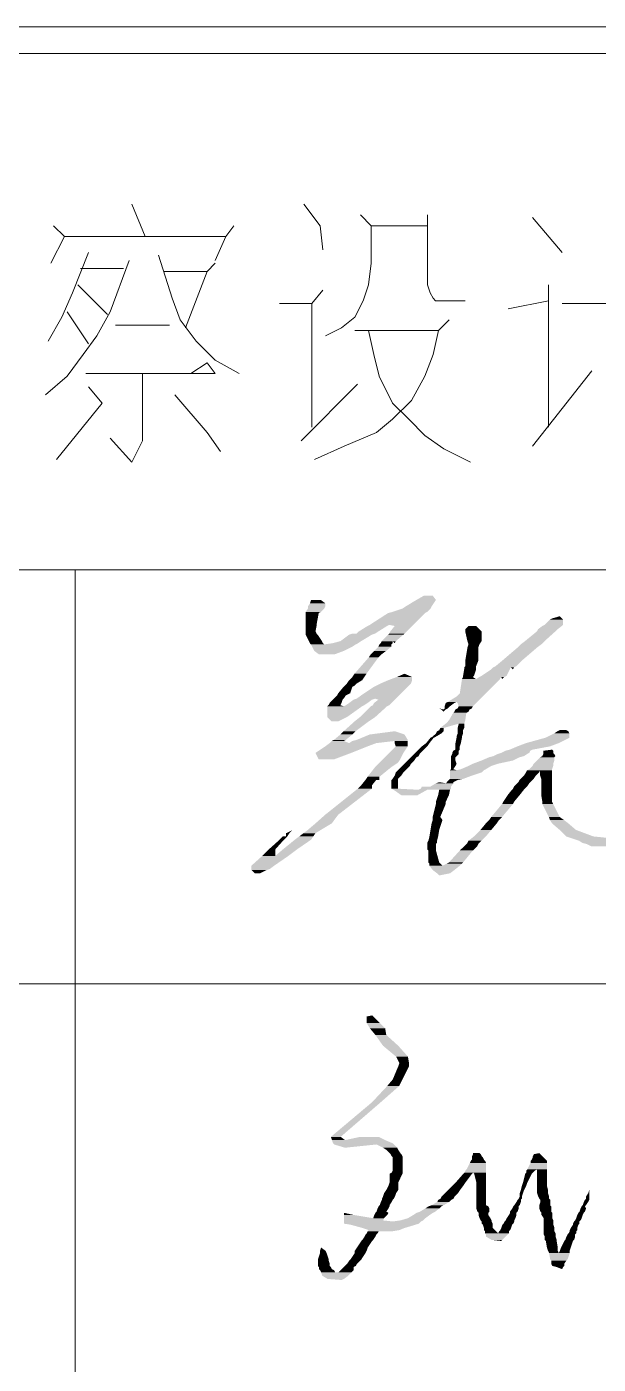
# Model space of a CAD drawing. Header units: millimetres. Extents: x 18 to 1853, y 466 to 763.
# Drawn here: x 1691.17 to 1702.21, y 487.83 to 513.69 of the extents above; entities that cross this region are included whole.
import ezdxf

# ---------------------------------------------------------------- set-up
doc = ezdxf.new("R2010")
doc.units = ezdxf.units.MM
doc.header["$MEASUREMENT"] = 0
doc.layers.add('1', color=7, linetype='Continuous')

msp = doc.modelspace()

# ---------------------------------------------------------------- hatches: boundary and pattern name
at = {"linetype": 'Continuous', "lineweight": 13}
for points in [[(1696.602, 502.483), (1696.644, 502.546), (1696.938, 502.546), (1696.938, 502.483)], [(1696.602, 502.441), (1696.602, 502.483), (1696.938, 502.483), (1696.917, 502.441)], [(1696.644, 502.546), (1696.665, 502.609), (1696.854, 502.609), (1696.938, 502.546)], [(1698.427, 502.441), (1698.49, 502.483), (1698.993, 502.483), (1698.972, 502.441)], [(1698.49, 502.483), (1698.594, 502.546), (1699.035, 502.546), (1698.993, 502.483)], [(1698.594, 502.546), (1698.699, 502.609), (1699.077, 502.609), (1699.035, 502.546)], [(1698.699, 502.609), (1698.846, 502.693), (1699.014, 502.693), (1699.077, 502.609)], [(1696.56, 502.378), (1696.602, 502.441), (1696.917, 502.441), (1696.854, 502.378)], [(1696.56, 502.357), (1696.56, 502.378), (1696.854, 502.378), (1696.812, 502.357)], [(1696.56, 502.127), (1696.56, 502.357), (1696.812, 502.357), (1696.77, 502.127)], [(1697.798, 502.127), (1698.154, 502.357), (1698.867, 502.357), (1698.636, 502.127)], [(1698.154, 502.357), (1698.238, 502.378), (1698.909, 502.378), (1698.867, 502.357)], [(1698.238, 502.378), (1698.427, 502.441), (1698.972, 502.441), (1698.909, 502.378)], [(1701.174, 502.127), (1701.279, 502.231), (1701.53, 502.231), (1701.53, 502.127)], [(1701.279, 502.231), (1701.321, 502.252), (1701.509, 502.252), (1701.53, 502.231)], [(1701.467, 502.294), (1701.509, 502.252), (1701.321, 502.252)], [(1696.56, 502.106), (1696.56, 502.127), (1696.77, 502.127), (1696.77, 502.106)], [(1696.56, 502.001), (1696.56, 502.106), (1696.77, 502.106), (1696.749, 502.001)], [(1696.56, 501.959), (1696.56, 502.001), (1696.749, 502.001), (1696.77, 501.959)], [(1696.56, 501.938), (1696.56, 501.959), (1696.77, 501.959), (1696.791, 501.938)], [(1697.399, 501.938), (1697.462, 501.959), (1697.902, 501.959), (1697.839, 501.938)], [(1697.546, 501.959), (1697.588, 502.001), (1697.965, 502.001), (1697.902, 501.959)], [(1697.588, 502.001), (1697.756, 502.106), (1698.133, 502.106), (1697.965, 502.001)], [(1697.756, 502.106), (1697.798, 502.127), (1698.175, 502.127), (1698.133, 502.106)], [(1698.154, 501.938), (1698.175, 501.959), (1698.469, 501.959), (1698.448, 501.938)], [(1698.28, 502.106), (1698.175, 502.127), (1698.636, 502.127), (1698.615, 502.106)], [(1698.175, 501.959), (1698.196, 502.001), (1698.511, 502.001), (1698.469, 501.959)], [(1698.196, 502.001), (1698.28, 502.106), (1698.615, 502.106), (1698.511, 502.001)], [(1699.643, 502.043), (1699.706, 502.106), (1699.853, 502.106), (1699.916, 502.043)], [(1699.643, 502.001), (1699.643, 502.043), (1699.916, 502.043), (1699.958, 502.001)], [(1699.685, 501.812), (1699.643, 502.001), (1699.958, 502.001), (1699.958, 501.812)], [(1700.796, 501.812), (1701.027, 502.001), (1701.384, 502.001), (1701.174, 501.812)], [(1701.027, 502.001), (1701.048, 502.043), (1701.426, 502.043), (1701.384, 502.001)], [(1701.048, 502.043), (1701.132, 502.106), (1701.509, 502.106), (1701.426, 502.043)], [(1701.132, 502.106), (1701.174, 502.127), (1701.53, 502.127), (1701.509, 502.106)], [(1696.623, 501.812), (1696.56, 501.938), (1696.791, 501.938), (1696.875, 501.812)], [(1696.644, 501.77), (1696.623, 501.812), (1696.875, 501.812), (1696.896, 501.77)], [(1696.665, 501.749), (1696.644, 501.77), (1696.896, 501.77), (1696.917, 501.749)], [(1696.686, 501.707), (1696.665, 501.749), (1697.525, 501.749), (1697.462, 501.707)], [(1696.728, 501.623), (1696.686, 501.707), (1697.462, 501.707), (1697.294, 501.623)], [(1696.917, 501.749), (1697.064, 501.77), (1697.567, 501.77), (1697.525, 501.749)], [(1697.064, 501.77), (1697.231, 501.812), (1697.63, 501.812), (1697.567, 501.77)], [(1697.231, 501.812), (1697.399, 501.938), (1697.839, 501.938), (1697.63, 501.812)], [(1697.881, 501.623), (1697.965, 501.707), (1698.217, 501.707), (1698.112, 501.623)], [(1697.965, 501.707), (1697.986, 501.749), (1698.217, 501.749), (1698.217, 501.707)], [(1697.986, 501.749), (1698.007, 501.77), (1698.238, 501.77), (1698.217, 501.749)], [(1698.007, 501.77), (1698.028, 501.812), (1698.238, 501.812), (1698.238, 501.77)], [(1698.028, 501.812), (1698.154, 501.938), (1698.448, 501.938), (1698.301, 501.812)], [(1698.238, 501.812), (1698.28, 501.77), (1698.301, 501.812)], [(1699.706, 501.749), (1699.685, 501.812), (1699.958, 501.812), (1699.916, 501.749)], [(1699.685, 501.686), (1699.706, 501.749), (1699.916, 501.749), (1699.895, 501.686)], [(1700.65, 501.686), (1700.713, 501.749), (1701.111, 501.749), (1701.027, 501.686)], [(1700.713, 501.749), (1700.796, 501.812), (1701.174, 501.812), (1701.111, 501.749)], [(1696.812, 501.56), (1696.728, 501.623), (1697.294, 501.623), (1697.126, 501.56)], [(1697.504, 501.183), (1697.777, 501.497), (1697.965, 501.497), (1697.735, 501.183)], [(1697.777, 501.497), (1697.819, 501.56), (1698.028, 501.56), (1697.965, 501.497)], [(1697.819, 501.56), (1697.881, 501.623), (1698.112, 501.623), (1698.028, 501.56)], [(1699.643, 501.434), (1699.685, 501.686), (1699.895, 501.686), (1699.895, 501.434)], [(1700.356, 501.434), (1700.65, 501.686), (1701.027, 501.686), (1700.734, 501.434)], [(1697.462, 501.12), (1697.504, 501.183), (1697.735, 501.183), (1697.693, 501.12)], [(1698.469, 501.183), (1698.615, 501.12), (1698.322, 501.12)], [(1699.601, 501.141), (1699.622, 501.267), (1699.853, 501.267), (1699.811, 501.141)], [(1699.622, 501.309), (1699.643, 501.33), (1699.853, 501.33), (1699.853, 501.309)], [(1699.622, 501.267), (1699.622, 501.309), (1699.853, 501.309), (1699.853, 501.267)], [(1699.643, 501.33), (1699.643, 501.434), (1699.895, 501.434), (1699.853, 501.33)], [(1699.958, 501.141), (1700.146, 501.267), (1700.503, 501.267), (1700.44, 501.141)], [(1700.146, 501.267), (1700.188, 501.309), (1700.524, 501.309), (1700.503, 501.267)], [(1700.188, 501.309), (1700.23, 501.33), (1700.629, 501.33), (1700.587, 501.309)], [(1700.23, 501.33), (1700.356, 501.434), (1700.734, 501.434), (1700.629, 501.33)], [(1700.524, 501.309), (1700.566, 501.267), (1700.587, 501.309)], [(1697.189, 500.805), (1697.294, 500.931), (1697.462, 500.931), (1697.42, 500.805)], [(1697.294, 500.931), (1697.315, 500.952), (1697.504, 500.952), (1697.462, 500.931)], [(1697.315, 500.952), (1697.357, 500.994), (1697.546, 500.994), (1697.504, 500.952)], [(1697.357, 500.994), (1697.399, 501.057), (1697.651, 501.057), (1697.546, 500.994)], [(1697.399, 501.057), (1697.462, 501.12), (1697.693, 501.12), (1697.651, 501.057)], [(1697.693, 500.805), (1697.881, 500.931), (1698.532, 500.931), (1698.406, 500.805)], [(1697.881, 500.931), (1697.923, 500.952), (1698.553, 500.952), (1698.532, 500.931)], [(1697.923, 500.952), (1698.007, 500.994), (1698.594, 500.994), (1698.553, 500.952)], [(1698.007, 500.994), (1698.154, 501.057), (1698.615, 501.057), (1698.594, 500.994)], [(1698.154, 501.057), (1698.322, 501.12), (1698.615, 501.12), (1698.615, 501.057)], [(1699.538, 500.805), (1699.58, 501.078), (1700.314, 501.078), (1700.041, 500.805)], [(1699.58, 501.078), (1699.601, 501.12), (1699.79, 501.12), (1699.853, 501.078)], [(1699.601, 501.12), (1699.601, 501.141), (1699.811, 501.141), (1699.79, 501.12)], [(1699.853, 501.078), (1699.916, 501.12), (1700.335, 501.12), (1700.314, 501.078)], [(1699.916, 501.12), (1699.958, 501.141), (1700.44, 501.141), (1700.398, 501.12)], [(1700.335, 501.12), (1700.356, 501.078), (1700.398, 501.12)], [(1697.022, 500.617), (1697.085, 500.68), (1697.273, 500.68), (1697.252, 500.617)], [(1697.085, 500.68), (1697.106, 500.701), (1697.294, 500.701), (1697.273, 500.68)], [(1697.106, 500.701), (1697.168, 500.763), (1697.336, 500.763), (1697.294, 500.701)], [(1697.168, 500.763), (1697.189, 500.805), (1697.42, 500.805), (1697.336, 500.763)], [(1697.399, 500.617), (1697.483, 500.68), (1697.839, 500.68), (1697.756, 500.617)], [(1697.483, 500.68), (1697.546, 500.701), (1697.902, 500.701), (1697.839, 500.68)], [(1697.546, 500.701), (1697.63, 500.763), (1698.364, 500.763), (1698.301, 500.701)], [(1697.63, 500.763), (1697.693, 500.805), (1698.406, 500.805), (1698.364, 500.763)], [(1697.881, 500.617), (1697.965, 500.68), (1698.28, 500.68), (1698.217, 500.617)], [(1697.965, 500.68), (1697.902, 500.701), (1698.301, 500.701), (1698.28, 500.68)], [(1699.307, 500.638), (1699.475, 500.742), (1699.979, 500.742), (1699.874, 500.638)], [(1699.475, 500.742), (1699.538, 500.805), (1700.041, 500.805), (1699.979, 500.742)], [(1696.98, 500.554), (1697.001, 500.575), (1697.231, 500.575), (1697.294, 500.554)], [(1696.98, 500.344), (1696.98, 500.554), (1697.651, 500.554), (1697.357, 500.344)], [(1697.001, 500.575), (1697.022, 500.617), (1697.252, 500.617), (1697.231, 500.575)], [(1697.294, 500.554), (1697.336, 500.575), (1697.693, 500.575), (1697.651, 500.554)], [(1697.336, 500.575), (1697.399, 500.617), (1697.756, 500.617), (1697.693, 500.575)], [(1697.609, 500.344), (1697.819, 500.554), (1698.133, 500.554), (1697.902, 500.344)], [(1697.819, 500.554), (1697.86, 500.575), (1698.175, 500.575), (1698.133, 500.554)], [(1697.86, 500.575), (1697.881, 500.617), (1698.217, 500.617), (1698.175, 500.575)], [(1699.14, 500.512), (1699.224, 500.491), (1699.182, 500.491)], [(1699.182, 500.491), (1699.224, 500.449), (1699.266, 500.491)], [(1699.224, 500.491), (1699.245, 500.512), (1699.307, 500.512), (1699.266, 500.491)], [(1699.245, 500.554), (1699.266, 500.617), (1699.433, 500.617), (1699.349, 500.554)], [(1699.245, 500.512), (1699.245, 500.554), (1699.349, 500.554), (1699.307, 500.512)], [(1699.266, 500.617), (1699.307, 500.638), (1699.475, 500.638), (1699.433, 500.617)], [(1699.328, 500.281), (1699.412, 500.428), (1699.664, 500.428), (1699.643, 500.281)], [(1699.412, 500.428), (1699.433, 500.449), (1699.706, 500.449), (1699.664, 500.428)], [(1699.433, 500.449), (1699.454, 500.491), (1699.727, 500.491), (1699.706, 500.449)], [(1699.454, 500.491), (1699.496, 500.512), (1699.769, 500.512), (1699.727, 500.491)], [(1699.496, 500.617), (1699.475, 500.638), (1699.874, 500.638), (1699.853, 500.617)], [(1699.517, 500.554), (1699.496, 500.617), (1699.853, 500.617), (1699.79, 500.554)], [(1699.496, 500.512), (1699.517, 500.554), (1699.79, 500.554), (1699.769, 500.512)], [(1697.064, 500.26), (1696.98, 500.344), (1697.357, 500.344), (1697.189, 500.26)], [(1697.294, 500.071), (1697.504, 500.26), (1697.777, 500.26), (1697.525, 500.071)], [(1697.504, 500.26), (1697.609, 500.344), (1697.902, 500.344), (1697.777, 500.26)], [(1699.161, 500.134), (1699.266, 500.218), (1699.517, 500.218), (1699.224, 500.134)], [(1699.266, 500.218), (1699.328, 500.281), (1699.643, 500.281), (1699.622, 500.218)], [(1699.496, 500.134), (1699.517, 500.218), (1699.622, 500.218), (1699.622, 500.134)], [(1697.064, 499.883), (1697.106, 499.904), (1697.336, 499.904), (1697.294, 499.883)], [(1697.106, 499.904), (1697.231, 500.008), (1697.462, 500.008), (1697.336, 499.904)], [(1697.231, 500.008), (1697.294, 500.071), (1697.525, 500.071), (1697.462, 500.008)], [(1697.462, 499.883), (1697.546, 499.904), (1698.532, 499.904), (1698.532, 499.883)], [(1697.546, 499.904), (1697.798, 500.008), (1698.469, 500.008), (1698.532, 499.904)], [(1698.28, 500.071), (1698.469, 500.008), (1697.798, 500.008)], [(1698.888, 499.841), (1698.972, 499.946), (1699.035, 499.946), (1698.951, 499.841)], [(1698.972, 499.946), (1699.014, 499.967), (1699.077, 499.967), (1699.035, 499.946)], [(1699.014, 499.967), (1699.077, 500.029), (1699.182, 500.029), (1699.077, 499.967)], [(1699.077, 500.029), (1699.098, 500.071), (1699.224, 500.071), (1699.182, 500.029)], [(1699.098, 500.071), (1699.14, 500.092), (1699.224, 500.092), (1699.224, 500.071)], [(1699.14, 500.092), (1699.161, 500.134), (1699.224, 500.134), (1699.224, 500.092)], [(1699.454, 499.841), (1699.475, 499.946), (1699.58, 499.946), (1699.559, 499.841)], [(1699.475, 499.967), (1699.496, 500.029), (1699.601, 500.029), (1699.58, 499.967)], [(1699.475, 499.946), (1699.475, 499.967), (1699.58, 499.967), (1699.58, 499.946)], [(1699.496, 500.092), (1699.496, 500.134), (1699.622, 500.134), (1699.601, 500.092)], [(1699.496, 500.071), (1699.496, 500.092), (1699.601, 500.092), (1699.601, 500.071)], [(1699.496, 500.029), (1699.496, 500.071), (1699.601, 500.071), (1699.601, 500.029)], [(1700.817, 499.841), (1701.195, 499.946), (1701.656, 499.946), (1701.447, 499.841)], [(1701.195, 499.946), (1701.237, 499.967), (1701.656, 499.967), (1701.656, 499.946)], [(1701.237, 499.967), (1701.363, 500.029), (1701.656, 500.029), (1701.656, 499.967)], [(1701.363, 500.029), (1701.426, 500.071), (1701.635, 500.071), (1701.656, 500.029)], [(1701.426, 500.071), (1701.467, 500.092), (1701.593, 500.092), (1701.635, 500.071)], [(1696.749, 499.652), (1696.938, 499.778), (1697.756, 499.778), (1697.441, 499.652)], [(1696.812, 499.526), (1696.749, 499.652), (1697.441, 499.652), (1697.106, 499.526)], [(1696.938, 499.778), (1697.022, 499.841), (1697.923, 499.841), (1697.756, 499.778)], [(1697.022, 499.841), (1697.064, 499.883), (1697.294, 499.883), (1697.399, 499.841)], [(1697.399, 499.841), (1697.462, 499.883), (1698.28, 499.883), (1697.923, 499.841)], [(1698.049, 499.526), (1698.175, 499.652), (1698.448, 499.652), (1698.385, 499.526)], [(1698.175, 499.652), (1698.301, 499.778), (1698.532, 499.778), (1698.448, 499.652)], [(1698.28, 499.841), (1698.28, 499.883), (1698.532, 499.883), (1698.532, 499.841)], [(1698.301, 499.778), (1698.28, 499.841), (1698.532, 499.841), (1698.532, 499.778)], [(1698.615, 499.589), (1698.657, 499.631), (1698.762, 499.631), (1698.741, 499.589)], [(1698.657, 499.631), (1698.678, 499.652), (1698.783, 499.652), (1698.762, 499.631)], [(1698.678, 499.652), (1698.72, 499.694), (1698.825, 499.694), (1698.783, 499.652)], [(1698.72, 499.694), (1698.741, 499.715), (1698.846, 499.715), (1698.825, 499.694)], [(1698.741, 499.715), (1698.804, 499.778), (1698.909, 499.778), (1698.846, 499.715)], [(1698.804, 499.778), (1698.888, 499.841), (1698.951, 499.841), (1698.909, 499.778)], [(1699.37, 499.589), (1699.391, 499.631), (1699.517, 499.631), (1699.475, 499.589)], [(1699.391, 499.652), (1699.412, 499.694), (1699.517, 499.694), (1699.517, 499.652)], [(1699.391, 499.631), (1699.391, 499.652), (1699.517, 499.652), (1699.517, 499.631)], [(1699.412, 499.694), (1699.454, 499.715), (1699.538, 499.715), (1699.517, 499.694)], [(1699.454, 499.778), (1699.454, 499.841), (1699.559, 499.841), (1699.538, 499.778)], [(1699.454, 499.715), (1699.454, 499.778), (1699.538, 499.778), (1699.538, 499.715)], [(1700.188, 499.589), (1700.272, 499.631), (1700.838, 499.631), (1700.775, 499.589)], [(1700.272, 499.631), (1700.335, 499.652), (1700.88, 499.652), (1700.838, 499.631)], [(1700.335, 499.652), (1700.419, 499.694), (1700.901, 499.694), (1700.88, 499.652)], [(1700.419, 499.694), (1700.503, 499.715), (1700.943, 499.715), (1700.901, 499.694)], [(1700.503, 499.715), (1700.65, 499.778), (1701.279, 499.778), (1700.943, 499.715)], [(1700.65, 499.778), (1700.817, 499.841), (1701.447, 499.841), (1701.279, 499.778)], [(1701.132, 499.589), (1701.153, 499.631), (1701.363, 499.631), (1701.384, 499.589)], [(1701.321, 499.715), (1701.342, 499.694), (1701.153, 499.694)], [(1701.153, 499.652), (1701.153, 499.694), (1701.342, 499.694), (1701.342, 499.652)], [(1701.153, 499.631), (1701.153, 499.652), (1701.342, 499.652), (1701.363, 499.631)], [(1697.756, 499.191), (1697.902, 499.379), (1698.217, 499.379), (1697.986, 499.191)], [(1697.902, 499.379), (1697.986, 499.463), (1698.343, 499.463), (1698.217, 499.379)], [(1697.986, 499.463), (1698.049, 499.526), (1698.385, 499.526), (1698.343, 499.463)], [(1698.364, 499.337), (1698.427, 499.4), (1698.573, 499.4), (1698.511, 499.337)], [(1698.427, 499.4), (1698.469, 499.442), (1698.594, 499.442), (1698.573, 499.4)], [(1698.469, 499.442), (1698.532, 499.505), (1698.657, 499.505), (1698.594, 499.442)], [(1698.532, 499.505), (1698.594, 499.568), (1698.699, 499.568), (1698.657, 499.505)], [(1698.594, 499.568), (1698.615, 499.589), (1698.741, 499.589), (1698.699, 499.568)], [(1699.37, 499.568), (1699.37, 499.589), (1699.475, 499.589), (1699.454, 499.568)], [(1699.37, 499.505), (1699.37, 499.568), (1699.454, 499.568), (1699.454, 499.505)], [(1699.37, 499.442), (1699.37, 499.505), (1699.454, 499.505), (1699.475, 499.442)], [(1699.37, 499.4), (1699.37, 499.442), (1699.475, 499.442), (1699.454, 499.4)], [(1699.37, 499.337), (1699.37, 499.4), (1699.454, 499.4), (1699.412, 499.337)], [(1699.559, 499.337), (1699.706, 499.4), (1700.146, 499.4), (1700.041, 499.337)], [(1699.706, 499.4), (1699.79, 499.442), (1700.272, 499.442), (1700.146, 499.4)], [(1699.79, 499.442), (1699.958, 499.505), (1700.566, 499.505), (1700.272, 499.442)], [(1699.958, 499.505), (1700.104, 499.568), (1700.692, 499.568), (1700.566, 499.505)], [(1700.104, 499.568), (1700.188, 499.589), (1700.775, 499.589), (1700.692, 499.568)], [(1700.88, 499.337), (1700.943, 499.4), (1701.342, 499.4), (1701.321, 499.337)], [(1700.943, 499.4), (1700.964, 499.442), (1701.342, 499.442), (1701.342, 499.4)], [(1700.964, 499.442), (1701.027, 499.505), (1701.363, 499.505), (1701.342, 499.442)], [(1701.027, 499.505), (1701.09, 499.568), (1701.363, 499.568), (1701.363, 499.505)], [(1701.09, 499.568), (1701.132, 499.589), (1701.384, 499.589), (1701.363, 499.568)], [(1697.63, 499.023), (1697.714, 499.128), (1697.923, 499.128), (1697.839, 499.023)], [(1697.714, 499.128), (1697.756, 499.191), (1697.986, 499.191), (1697.986, 499.128)], [(1698.217, 499.128), (1698.238, 499.149), (1698.343, 499.149), (1698.343, 499.128)], [(1698.217, 499.086), (1698.217, 499.128), (1698.343, 499.128), (1698.343, 499.086)], [(1698.238, 499.149), (1698.28, 499.212), (1698.406, 499.212), (1698.343, 499.149)], [(1698.28, 499.212), (1698.301, 499.274), (1698.448, 499.274), (1698.406, 499.212)], [(1698.301, 499.274), (1698.343, 499.316), (1698.49, 499.316), (1698.448, 499.274)], [(1698.343, 499.316), (1698.364, 499.337), (1698.511, 499.337), (1698.49, 499.316)], [(1699.287, 499.086), (1699.328, 499.128), (1699.496, 499.128), (1699.412, 499.086)], [(1699.328, 499.128), (1699.349, 499.149), (1699.601, 499.149), (1699.496, 499.128)], [(1699.349, 499.316), (1699.37, 499.337), (1699.412, 499.337), (1699.475, 499.316)], [(1699.349, 499.274), (1699.349, 499.316), (1700, 499.316), (1699.958, 499.274)], [(1699.349, 499.212), (1699.349, 499.274), (1699.958, 499.274), (1699.769, 499.212)], [(1699.349, 499.149), (1699.349, 499.212), (1699.769, 499.212), (1699.601, 499.149)], [(1699.475, 499.316), (1699.559, 499.337), (1700.041, 499.337), (1700, 499.316)], [(1700.671, 499.086), (1700.692, 499.128), (1700.943, 499.128), (1700.901, 499.086)], [(1700.692, 499.128), (1700.713, 499.149), (1700.964, 499.149), (1700.943, 499.128)], [(1700.713, 499.149), (1700.775, 499.212), (1701.006, 499.212), (1700.964, 499.149)], [(1700.775, 499.212), (1700.817, 499.274), (1701.069, 499.274), (1701.006, 499.212)], [(1700.817, 499.274), (1700.838, 499.316), (1701.09, 499.316), (1701.069, 499.274)], [(1700.838, 499.316), (1700.88, 499.337), (1701.321, 499.337), (1701.321, 499.316)], [(1701.09, 499.274), (1701.09, 499.316), (1701.321, 499.316), (1701.321, 499.274)], [(1701.09, 499.212), (1701.09, 499.274), (1701.321, 499.274), (1701.321, 499.212)], [(1701.111, 499.149), (1701.09, 499.212), (1701.321, 499.212), (1701.321, 499.149)], [(1701.111, 499.128), (1701.111, 499.149), (1701.321, 499.149), (1701.321, 499.128)], [(1701.111, 499.086), (1701.111, 499.128), (1701.321, 499.128), (1701.321, 499.086)], [(1696.938, 498.457), (1697.567, 498.96), (1697.839, 498.96), (1697.189, 498.457)], [(1697.567, 498.96), (1697.609, 499.002), (1697.839, 499.002), (1697.839, 498.96)], [(1697.609, 499.002), (1697.63, 499.023), (1697.839, 499.023), (1697.839, 499.002)], [(1698.217, 499.065), (1698.217, 499.086), (1698.343, 499.086), (1698.343, 499.065)], [(1698.217, 499.002), (1698.217, 499.065), (1698.343, 499.065), (1698.343, 499.002)], [(1698.217, 498.96), (1698.217, 499.002), (1698.343, 499.002), (1698.343, 498.96)], [(1698.259, 498.939), (1698.217, 498.96), (1698.343, 498.96), (1698.741, 498.939)], [(1698.406, 498.834), (1698.259, 498.939), (1698.909, 498.939), (1698.72, 498.834)], [(1698.741, 498.939), (1698.783, 498.96), (1699.37, 498.96), (1699.349, 498.939)], [(1698.783, 498.96), (1698.804, 499.002), (1699.37, 499.002), (1699.37, 498.96)], [(1698.972, 499.002), (1699.077, 499.065), (1699.412, 499.065), (1699.37, 499.002)], [(1699.14, 499.086), (1699.266, 499.065), (1699.077, 499.065)], [(1699.119, 498.834), (1699.14, 498.939), (1699.349, 498.939), (1699.328, 498.834)], [(1699.266, 499.065), (1699.287, 499.086), (1699.412, 499.086), (1699.412, 499.065)], [(1700.461, 498.834), (1700.545, 498.939), (1700.775, 498.939), (1700.692, 498.834)], [(1700.545, 498.939), (1700.566, 498.96), (1700.796, 498.96), (1700.775, 498.939)], [(1700.566, 498.96), (1700.587, 499.002), (1700.838, 499.002), (1700.796, 498.96)], [(1700.587, 499.002), (1700.65, 499.065), (1700.88, 499.065), (1700.838, 499.002)], [(1700.65, 499.065), (1700.671, 499.086), (1700.901, 499.086), (1700.88, 499.065)], [(1701.111, 499.065), (1701.111, 499.086), (1701.321, 499.086), (1701.321, 499.065)], [(1701.111, 499.002), (1701.111, 499.065), (1701.321, 499.065), (1701.321, 499.002)], [(1701.111, 498.96), (1701.111, 499.002), (1701.321, 499.002), (1701.321, 498.96)], [(1701.111, 498.939), (1701.111, 498.96), (1701.321, 498.96), (1701.321, 498.939)], [(1701.111, 498.834), (1701.111, 498.939), (1701.321, 498.939), (1701.321, 498.834)], [(1699.014, 498.415), (1699.077, 498.666), (1699.266, 498.666), (1699.161, 498.415)], [(1699.077, 498.708), (1699.119, 498.834), (1699.328, 498.834), (1699.266, 498.708)], [(1699.077, 498.666), (1699.077, 498.708), (1699.266, 498.708), (1699.266, 498.666)], [(1700.146, 498.415), (1700.356, 498.666), (1700.566, 498.666), (1700.356, 498.415)], [(1700.356, 498.666), (1700.377, 498.708), (1700.587, 498.708), (1700.566, 498.666)], [(1700.377, 498.708), (1700.461, 498.834), (1700.692, 498.834), (1700.587, 498.708)], [(1701.132, 498.708), (1701.111, 498.834), (1701.321, 498.834), (1701.321, 498.708)], [(1701.132, 498.666), (1701.132, 498.708), (1701.321, 498.708), (1701.342, 498.666)], [(1701.258, 498.415), (1701.132, 498.666), (1701.342, 498.666), (1701.467, 498.415)], [(1696.749, 498.289), (1696.938, 498.457), (1697.189, 498.457), (1697.064, 498.289)], [(1698.993, 498.289), (1699.014, 498.352), (1699.203, 498.352), (1699.182, 498.289)], [(1699.014, 498.352), (1699.014, 498.415), (1699.161, 498.415), (1699.203, 498.352)], [(1700.041, 498.289), (1700.104, 498.352), (1700.293, 498.352), (1700.251, 498.289)], [(1700.104, 498.352), (1700.146, 498.415), (1700.356, 498.415), (1700.293, 498.352)], [(1701.279, 498.352), (1701.258, 498.415), (1701.467, 498.415), (1701.551, 498.352)], [(1701.321, 498.289), (1701.279, 498.352), (1701.551, 498.352), (1701.635, 498.289)], [(1696.309, 498.163), (1696.246, 498.1), (1696.183, 498.1)], [(1696.183, 498.037), (1696.183, 498.1), (1696.246, 498.1), (1696.204, 498.037)], [(1696.434, 498.037), (1696.518, 498.1), (1696.749, 498.1), (1696.707, 498.037)], [(1696.518, 498.1), (1696.602, 498.163), (1696.854, 498.163), (1696.749, 498.1)], [(1696.602, 498.163), (1696.749, 498.289), (1697.064, 498.289), (1696.854, 498.163)], [(1698.951, 498.037), (1698.972, 498.163), (1699.14, 498.163), (1699.119, 498.037)], [(1698.972, 498.163), (1698.993, 498.289), (1699.182, 498.289), (1699.14, 498.163)], [(1699.811, 498.037), (1699.937, 498.163), (1700.146, 498.163), (1700.041, 498.037)], [(1699.937, 498.163), (1700.041, 498.289), (1700.251, 498.289), (1700.146, 498.163)], [(1701.467, 498.163), (1701.321, 498.289), (1701.635, 498.289), (1701.782, 498.163)], [(1701.593, 498.037), (1701.467, 498.163), (1701.782, 498.163), (1702.118, 498.037)], [(1695.847, 497.786), (1696.057, 497.974), (1696.141, 497.974), (1695.973, 497.786)], [(1696.057, 497.974), (1696.12, 498.037), (1696.204, 498.037), (1696.141, 497.974)], [(1696.12, 497.786), (1696.351, 497.974), (1696.665, 497.974), (1696.392, 497.786)], [(1696.351, 497.974), (1696.434, 498.037), (1696.707, 498.037), (1696.665, 497.974)], [(1698.909, 497.911), (1698.93, 497.953), (1699.098, 497.953), (1699.098, 497.911)], [(1698.909, 497.89), (1698.909, 497.911), (1699.098, 497.911), (1699.077, 497.89)], [(1698.909, 497.848), (1698.909, 497.89), (1699.077, 497.89), (1699.077, 497.848)], [(1698.909, 497.827), (1698.909, 497.848), (1699.077, 497.848), (1699.077, 497.827)], [(1698.909, 497.786), (1698.909, 497.827), (1699.077, 497.827), (1699.077, 497.786)], [(1698.93, 497.953), (1698.951, 498.037), (1699.119, 498.037), (1699.098, 497.953)], [(1699.559, 497.786), (1699.601, 497.827), (1699.853, 497.827), (1699.811, 497.786)], [(1699.601, 497.827), (1699.622, 497.848), (1699.874, 497.848), (1699.853, 497.827)], [(1699.622, 497.848), (1699.664, 497.89), (1699.895, 497.89), (1699.874, 497.848)], [(1699.664, 497.89), (1699.685, 497.911), (1699.916, 497.911), (1699.895, 497.89)], [(1699.685, 497.911), (1699.706, 497.953), (1699.958, 497.953), (1699.916, 497.911)], [(1699.706, 497.953), (1699.811, 498.037), (1700.041, 498.037), (1699.958, 497.953)], [(1701.845, 497.953), (1701.593, 498.037), (1702.118, 498.037), (1702.935, 497.953)], [(1701.908, 497.911), (1701.845, 497.953), (1702.935, 497.953), (1703.208, 497.911)], [(1701.992, 497.89), (1701.908, 497.911), (1704.382, 497.911), (1704.382, 497.89)], [(1702.076, 497.848), (1701.992, 497.89), (1704.382, 497.89), (1704.341, 497.848)], [(1695.512, 497.471), (1695.721, 497.66), (1696.225, 497.66), (1695.952, 497.471)], [(1695.721, 497.66), (1695.847, 497.786), (1695.973, 497.786), (1695.973, 497.66)], [(1695.973, 497.66), (1696.12, 497.786), (1696.392, 497.786), (1696.225, 497.66)], [(1698.93, 497.765), (1698.909, 497.786), (1699.077, 497.786), (1699.077, 497.765)], [(1698.93, 497.534), (1698.93, 497.765), (1699.077, 497.765), (1699.14, 497.534)], [(1699.328, 497.534), (1699.538, 497.765), (1699.79, 497.765), (1699.601, 497.534)], [(1699.538, 497.765), (1699.559, 497.786), (1699.811, 497.786), (1699.79, 497.765)], [(1695.512, 497.408), (1695.512, 497.471), (1695.952, 497.471), (1695.868, 497.408)], [(1695.512, 497.387), (1695.512, 497.408), (1695.868, 497.408), (1695.805, 497.387)], [(1695.679, 497.324), (1695.805, 497.387), (1695.512, 497.387), (1695.575, 497.324)], [(1698.951, 497.513), (1698.93, 497.534), (1699.14, 497.534), (1699.161, 497.513)], [(1698.951, 497.471), (1698.951, 497.513), (1699.161, 497.513), (1699.203, 497.471)], [(1699.014, 497.387), (1698.951, 497.471), (1699.538, 497.471), (1699.433, 497.387)], [(1699.14, 497.282), (1699.349, 497.324), (1699.433, 497.387), (1699.014, 497.387), (1699.098, 497.324)], [(1699.203, 497.471), (1699.287, 497.513), (1699.58, 497.513), (1699.538, 497.471)], [(1699.287, 497.513), (1699.328, 497.534), (1699.601, 497.534), (1699.58, 497.513)], [(1697.844, 494.577), (1697.865, 494.556), (1697.739, 494.556)], [(1697.739, 494.43), (1697.739, 494.556), (1697.865, 494.556), (1697.991, 494.43)], [(1697.802, 494.325), (1697.739, 494.43), (1697.991, 494.43), (1698.096, 494.325)], [(1697.907, 494.199), (1697.802, 494.325), (1698.096, 494.325), (1698.117, 494.199)], [(1698.054, 493.99), (1697.907, 494.199), (1698.117, 494.199), (1698.348, 493.99)], [(1698.306, 493.78), (1698.054, 493.99), (1698.348, 493.99), (1698.536, 493.78)], [(1698.369, 493.654), (1698.306, 493.78), (1698.536, 493.78), (1698.557, 493.654)], [(1698.243, 493.34), (1698.348, 493.591), (1698.557, 493.591), (1698.431, 493.34)], [(1698.348, 493.591), (1698.369, 493.654), (1698.557, 493.654), (1698.557, 493.591)], [(1697.844, 492.899), (1698.138, 493.214), (1698.369, 493.214), (1698.012, 492.899)], [(1698.138, 493.214), (1698.243, 493.34), (1698.431, 493.34), (1698.369, 493.214)], [(1697.047, 492.228), (1697.844, 492.899), (1698.012, 492.899), (1697.236, 492.228)], [(1697.068, 492.165), (1697.047, 492.228), (1697.236, 492.228), (1697.32, 492.165)], [(1697.089, 492.102), (1697.068, 492.165), (1698.096, 492.165), (1698.243, 492.102)], [(1697.32, 492.165), (1697.614, 492.228), (1697.97, 492.228), (1698.096, 492.165)], [(1697.11, 492.081), (1697.089, 492.102), (1698.243, 492.102), (1698.264, 492.081)], [(1697.11, 492.081), (1697.32, 492.018), (1697.928, 492.081)], [(1698.054, 492.018), (1697.928, 492.081), (1698.264, 492.081), (1698.327, 492.018)], [(1698.117, 491.977), (1698.054, 492.018), (1698.327, 492.018), (1698.348, 491.977)], [(1698.18, 491.914), (1698.117, 491.977), (1698.348, 491.977), (1698.39, 491.914)], [(1698.201, 491.893), (1698.18, 491.914), (1698.39, 491.914), (1698.41, 491.893)], [(1698.222, 491.851), (1698.201, 491.893), (1698.41, 491.893), (1698.431, 491.851)], [(1699.774, 491.851), (1699.795, 491.893), (1699.941, 491.893), (1699.962, 491.851)], [(1699.795, 491.893), (1699.795, 491.914), (1699.92, 491.914), (1699.941, 491.893)], [(1700.948, 491.851), (1700.969, 491.893), (1701.095, 491.893), (1701.137, 491.851)], [(1701.074, 491.914), (1701.095, 491.893), (1700.969, 491.893)], [(1698.243, 491.83), (1698.222, 491.851), (1698.431, 491.851), (1698.431, 491.83)], [(1698.243, 491.788), (1698.243, 491.83), (1698.431, 491.83), (1698.431, 491.788)], [(1698.243, 491.767), (1698.243, 491.788), (1698.431, 491.788), (1698.431, 491.767)], [(1698.243, 491.725), (1698.243, 491.767), (1698.431, 491.767), (1698.431, 491.725)], [(1698.243, 491.599), (1698.243, 491.725), (1698.431, 491.725), (1698.431, 491.599)], [(1699.669, 491.599), (1699.732, 491.725), (1700.046, 491.725), (1700.046, 491.599)], [(1699.732, 491.725), (1699.753, 491.767), (1700.025, 491.767), (1700.046, 491.725)], [(1699.753, 491.767), (1699.774, 491.788), (1700.004, 491.788), (1700.025, 491.767)], [(1699.774, 491.83), (1699.774, 491.851), (1699.962, 491.851), (1699.983, 491.83)], [(1699.774, 491.788), (1699.774, 491.83), (1699.983, 491.83), (1700.004, 491.788)], [(1700.843, 491.599), (1700.906, 491.725), (1701.221, 491.725), (1701.221, 491.599)], [(1700.906, 491.767), (1700.927, 491.788), (1701.2, 491.788), (1701.221, 491.767)], [(1700.906, 491.725), (1700.906, 491.767), (1701.221, 491.767), (1701.221, 491.725)], [(1700.927, 491.788), (1700.948, 491.83), (1701.158, 491.83), (1701.2, 491.788)], [(1700.948, 491.83), (1700.948, 491.851), (1701.137, 491.851), (1701.158, 491.83)], [(1698.18, 491.515), (1698.222, 491.536), (1698.431, 491.536), (1698.431, 491.515)], [(1698.18, 491.347), (1698.18, 491.515), (1698.431, 491.515), (1698.348, 491.347)], [(1698.222, 491.536), (1698.243, 491.578), (1698.431, 491.578), (1698.431, 491.536)], [(1698.243, 491.578), (1698.243, 491.599), (1698.431, 491.599), (1698.431, 491.578)], [(1699.459, 491.347), (1699.606, 491.515), (1699.774, 491.515), (1699.648, 491.347)], [(1699.606, 491.515), (1699.627, 491.536), (1699.795, 491.536), (1699.774, 491.515)], [(1699.627, 491.536), (1699.648, 491.578), (1700.046, 491.578), (1700.046, 491.536)], [(1699.648, 491.578), (1699.669, 491.599), (1700.046, 491.599), (1700.046, 491.578)], [(1699.816, 491.515), (1699.795, 491.536), (1700.046, 491.536), (1700.046, 491.515)], [(1699.857, 491.347), (1699.816, 491.515), (1700.046, 491.515), (1700.046, 491.347)], [(1700.759, 491.347), (1700.801, 491.515), (1700.927, 491.515), (1700.843, 491.347)], [(1700.801, 491.515), (1700.822, 491.536), (1700.948, 491.536), (1700.927, 491.515)], [(1700.822, 491.578), (1700.843, 491.599), (1701.032, 491.599), (1700.99, 491.578)], [(1700.822, 491.536), (1700.822, 491.578), (1700.99, 491.578), (1700.948, 491.536)], [(1701.032, 491.578), (1701.032, 491.599), (1701.221, 491.599), (1701.221, 491.578)], [(1701.032, 491.536), (1701.032, 491.578), (1701.221, 491.578), (1701.221, 491.536)], [(1701.032, 491.515), (1701.032, 491.536), (1701.221, 491.536), (1701.221, 491.515)], [(1701.032, 491.347), (1701.032, 491.515), (1701.221, 491.515), (1701.221, 491.347)], [(1698.054, 491.075), (1698.075, 491.138), (1698.306, 491.138), (1698.285, 491.075)], [(1698.075, 491.138), (1698.117, 491.201), (1698.348, 491.201), (1698.306, 491.138)], [(1698.117, 491.201), (1698.159, 491.284), (1698.348, 491.284), (1698.348, 491.201)], [(1698.159, 491.284), (1698.18, 491.347), (1698.348, 491.347), (1698.348, 491.284)], [(1699.186, 491.075), (1699.249, 491.138), (1699.501, 491.138), (1699.438, 491.075)], [(1699.249, 491.138), (1699.312, 491.201), (1699.543, 491.201), (1699.501, 491.138)], [(1699.312, 491.201), (1699.396, 491.284), (1699.606, 491.284), (1699.543, 491.201)], [(1699.396, 491.284), (1699.459, 491.347), (1699.648, 491.347), (1699.606, 491.284)], [(1699.857, 491.284), (1699.857, 491.347), (1700.046, 491.347), (1700.046, 491.284)], [(1699.857, 491.201), (1699.857, 491.284), (1700.046, 491.284), (1700.046, 491.201)], [(1699.857, 491.138), (1699.857, 491.201), (1700.046, 491.201), (1700.046, 491.138)], [(1699.857, 491.075), (1699.857, 491.138), (1700.046, 491.138), (1700.046, 491.075)], [(1700.696, 491.138), (1700.717, 491.201), (1700.78, 491.201), (1700.759, 491.138)], [(1700.696, 491.075), (1700.696, 491.138), (1700.759, 491.138), (1700.738, 491.075)], [(1700.717, 491.201), (1700.738, 491.284), (1700.822, 491.284), (1700.78, 491.201)], [(1700.738, 491.284), (1700.759, 491.347), (1700.843, 491.347), (1700.822, 491.284)], [(1701.032, 491.284), (1701.032, 491.347), (1701.221, 491.347), (1701.221, 491.284)], [(1701.032, 491.201), (1701.032, 491.284), (1701.221, 491.284), (1701.242, 491.201)], [(1701.032, 491.138), (1701.032, 491.201), (1701.242, 491.201), (1701.242, 491.138)], [(1701.053, 491.075), (1701.032, 491.138), (1701.242, 491.138), (1701.263, 491.075)], [(1701.976, 491.075), (1702.018, 491.138), (1702.038, 491.138), (1702.038, 491.075)], [(1702.038, 491.201), (1702.038, 491.138), (1702.018, 491.138)], [(1697.928, 490.781), (1697.949, 490.844), (1698.159, 490.844), (1698.117, 490.781)], [(1697.949, 490.844), (1697.97, 490.886), (1698.18, 490.886), (1698.159, 490.844)], [(1697.97, 490.886), (1697.991, 490.907), (1698.18, 490.907), (1698.18, 490.886)], [(1697.991, 490.907), (1698.012, 490.97), (1698.222, 490.97), (1698.18, 490.907)], [(1698.012, 490.97), (1698.033, 491.012), (1698.243, 491.012), (1698.222, 490.97)], [(1698.033, 491.033), (1698.054, 491.075), (1698.285, 491.075), (1698.264, 491.033)], [(1698.033, 491.012), (1698.033, 491.033), (1698.264, 491.033), (1698.243, 491.012)], [(1698.767, 490.781), (1698.872, 490.844), (1699.144, 490.844), (1699.061, 490.781)], [(1698.872, 490.844), (1698.935, 490.886), (1699.186, 490.886), (1699.144, 490.844)], [(1698.935, 490.886), (1698.998, 490.907), (1699.228, 490.907), (1699.186, 490.886)], [(1698.998, 490.907), (1699.103, 490.97), (1699.333, 490.97), (1699.228, 490.907)], [(1699.103, 490.97), (1699.123, 491.012), (1699.375, 491.012), (1699.333, 490.97)], [(1699.123, 491.012), (1699.165, 491.033), (1699.417, 491.033), (1699.375, 491.012)], [(1699.165, 491.033), (1699.186, 491.075), (1699.438, 491.075), (1699.417, 491.033)], [(1699.857, 491.033), (1699.857, 491.075), (1700.046, 491.075), (1700.046, 491.033)], [(1699.857, 491.012), (1699.857, 491.033), (1700.046, 491.033), (1700.046, 491.012)], [(1699.857, 490.97), (1699.857, 491.012), (1700.046, 491.012), (1700.046, 490.97)], [(1699.857, 490.907), (1699.857, 490.97), (1700.046, 490.97), (1700.046, 490.907)], [(1699.857, 490.886), (1699.857, 490.907), (1700.046, 490.907), (1700.088, 490.886)], [(1699.857, 490.844), (1699.857, 490.886), (1700.088, 490.886), (1700.109, 490.844)], [(1699.878, 490.781), (1699.857, 490.844), (1700.109, 490.844), (1700.109, 490.781)], [(1700.508, 490.781), (1700.55, 490.844), (1700.675, 490.844), (1700.654, 490.781)], [(1700.55, 490.844), (1700.571, 490.886), (1700.675, 490.886), (1700.675, 490.844)], [(1700.571, 490.886), (1700.591, 490.907), (1700.696, 490.907), (1700.675, 490.886)], [(1700.591, 490.907), (1700.633, 490.97), (1700.717, 490.97), (1700.696, 490.907)], [(1700.633, 490.97), (1700.654, 491.012), (1700.717, 491.012), (1700.717, 490.97)], [(1700.654, 491.012), (1700.675, 491.033), (1700.738, 491.033), (1700.717, 491.012)], [(1700.675, 491.033), (1700.696, 491.075), (1700.738, 491.075), (1700.738, 491.033)], [(1701.074, 491.033), (1701.053, 491.075), (1701.263, 491.075), (1701.263, 491.033)], [(1701.095, 491.012), (1701.074, 491.033), (1701.263, 491.033), (1701.284, 491.012)], [(1701.074, 490.907), (1701.095, 490.97), (1701.284, 490.97), (1701.284, 490.907)], [(1701.074, 490.886), (1701.074, 490.907), (1701.284, 490.907), (1701.304, 490.886)], [(1701.074, 490.844), (1701.074, 490.886), (1701.304, 490.886), (1701.304, 490.844)], [(1701.095, 490.781), (1701.074, 490.844), (1701.304, 490.844), (1701.304, 490.781)], [(1701.095, 490.97), (1701.095, 491.012), (1701.284, 491.012), (1701.284, 490.97)], [(1701.85, 490.781), (1701.871, 490.844), (1701.976, 490.844), (1701.955, 490.781)], [(1701.871, 490.844), (1701.892, 490.886), (1701.955, 490.886), (1701.976, 490.844)], [(1701.892, 490.886), (1701.913, 490.907), (1701.976, 490.907), (1701.955, 490.886)], [(1701.913, 490.907), (1701.934, 490.97), (1702.018, 490.97), (1701.976, 490.907)], [(1701.934, 490.97), (1701.955, 491.012), (1702.038, 491.012), (1702.018, 490.97)], [(1701.955, 491.012), (1701.976, 491.033), (1702.038, 491.033), (1702.038, 491.012)], [(1701.976, 491.033), (1701.976, 491.075), (1702.038, 491.075), (1702.038, 491.033)], [(1697.299, 490.76), (1697.488, 490.718), (1697.299, 490.718)], [(1697.299, 490.655), (1697.299, 490.718), (1697.488, 490.718), (1697.865, 490.655)], [(1697.299, 490.613), (1697.299, 490.655), (1698.075, 490.655), (1698.054, 490.613)], [(1697.299, 490.592), (1697.299, 490.613), (1698.054, 490.613), (1698.243, 490.592)], [(1697.299, 490.55), (1697.299, 490.592), (1698.788, 490.592), (1698.746, 490.55)], [(1697.865, 490.655), (1697.886, 490.718), (1698.138, 490.718), (1698.075, 490.655)], [(1697.886, 490.718), (1697.907, 490.76), (1698.159, 490.76), (1698.138, 490.718)], [(1697.907, 490.76), (1697.928, 490.781), (1698.117, 490.781), (1698.159, 490.76)], [(1698.243, 490.592), (1698.39, 490.613), (1698.83, 490.613), (1698.788, 490.592)], [(1698.39, 490.613), (1698.536, 490.655), (1698.872, 490.655), (1698.83, 490.613)], [(1698.536, 490.655), (1698.641, 490.718), (1698.956, 490.718), (1698.872, 490.655)], [(1698.641, 490.718), (1698.704, 490.76), (1699.019, 490.76), (1698.956, 490.718)], [(1698.704, 490.76), (1698.767, 490.781), (1699.061, 490.781), (1699.019, 490.76)], [(1699.899, 490.76), (1699.878, 490.781), (1700.109, 490.781), (1700.088, 490.76)], [(1699.899, 490.718), (1699.899, 490.76), (1700.088, 490.76), (1700.088, 490.718)], [(1699.92, 490.655), (1699.899, 490.718), (1700.088, 490.718), (1700.13, 490.655)], [(1699.941, 490.613), (1699.92, 490.655), (1700.13, 490.655), (1700.151, 490.613)], [(1699.962, 490.592), (1699.941, 490.613), (1700.151, 490.613), (1700.151, 490.592)], [(1699.962, 490.55), (1699.962, 490.592), (1700.151, 490.592), (1700.172, 490.55)], [(1700.382, 490.55), (1700.403, 490.592), (1700.591, 490.592), (1700.571, 490.55)], [(1700.403, 490.592), (1700.424, 490.613), (1700.591, 490.613), (1700.591, 490.592)], [(1700.424, 490.613), (1700.445, 490.655), (1700.612, 490.655), (1700.591, 490.613)], [(1700.445, 490.655), (1700.487, 490.718), (1700.633, 490.718), (1700.612, 490.655)], [(1700.487, 490.718), (1700.508, 490.76), (1700.633, 490.76), (1700.633, 490.718)], [(1700.508, 490.76), (1700.508, 490.781), (1700.654, 490.781), (1700.633, 490.76)], [(1701.116, 490.76), (1701.095, 490.781), (1701.304, 490.781), (1701.325, 490.76)], [(1701.116, 490.718), (1701.116, 490.76), (1701.325, 490.76), (1701.325, 490.718)], [(1701.158, 490.655), (1701.116, 490.718), (1701.325, 490.718), (1701.325, 490.655)], [(1701.158, 490.613), (1701.158, 490.655), (1701.325, 490.655), (1701.346, 490.613)], [(1701.158, 490.592), (1701.158, 490.613), (1701.346, 490.613), (1701.346, 490.592)], [(1701.158, 490.55), (1701.158, 490.592), (1701.346, 490.592), (1701.346, 490.55)], [(1701.724, 490.55), (1701.745, 490.592), (1701.85, 490.592), (1701.85, 490.55)], [(1701.745, 490.592), (1701.766, 490.613), (1701.871, 490.613), (1701.85, 490.592)], [(1701.766, 490.613), (1701.787, 490.655), (1701.892, 490.655), (1701.871, 490.613)], [(1701.787, 490.655), (1701.808, 490.718), (1701.913, 490.718), (1701.892, 490.655)], [(1701.808, 490.718), (1701.829, 490.76), (1701.934, 490.76), (1701.913, 490.718)], [(1701.829, 490.76), (1701.85, 490.781), (1701.955, 490.781), (1701.934, 490.76)], [(1697.425, 490.53), (1697.299, 490.55), (1698.746, 490.55), (1698.683, 490.53)], [(1697.656, 490.467), (1697.425, 490.53), (1698.683, 490.53), (1698.473, 490.467)], [(1697.781, 490.425), (1697.656, 490.467), (1698.473, 490.467), (1698.369, 490.425)], [(1697.697, 490.299), (1697.718, 490.341), (1697.928, 490.341), (1697.907, 490.299)], [(1697.718, 490.341), (1697.739, 490.362), (1697.949, 490.362), (1697.928, 490.341)], [(1697.739, 490.362), (1697.76, 490.404), (1697.97, 490.404), (1697.949, 490.362)], [(1697.76, 490.404), (1697.781, 490.425), (1698.369, 490.425), (1698.243, 490.404)], [(1699.983, 490.53), (1699.962, 490.55), (1700.172, 490.55), (1700.172, 490.53)], [(1700.004, 490.467), (1699.983, 490.53), (1700.172, 490.53), (1700.172, 490.467)], [(1700.004, 490.425), (1700.004, 490.467), (1700.172, 490.467), (1700.214, 490.425)], [(1700.025, 490.404), (1700.004, 490.425), (1700.214, 490.425), (1700.235, 490.404)], [(1700.025, 490.362), (1700.025, 490.404), (1700.235, 490.404), (1700.277, 490.362)], [(1700.046, 490.341), (1700.025, 490.362), (1700.487, 490.362), (1700.466, 490.341)], [(1700.046, 490.299), (1700.046, 490.341), (1700.466, 490.341), (1700.424, 490.299)], [(1700.277, 490.362), (1700.298, 490.404), (1700.487, 490.404), (1700.487, 490.362)], [(1700.298, 490.404), (1700.319, 490.425), (1700.508, 490.425), (1700.487, 490.404)], [(1700.319, 490.425), (1700.34, 490.467), (1700.529, 490.467), (1700.508, 490.425)], [(1700.34, 490.467), (1700.361, 490.53), (1700.55, 490.53), (1700.529, 490.467)], [(1700.361, 490.53), (1700.382, 490.55), (1700.571, 490.55), (1700.55, 490.53)], [(1701.158, 490.53), (1701.158, 490.55), (1701.346, 490.55), (1701.346, 490.53)], [(1701.158, 490.467), (1701.158, 490.53), (1701.346, 490.53), (1701.367, 490.467)], [(1701.158, 490.425), (1701.158, 490.467), (1701.367, 490.467), (1701.367, 490.425)], [(1701.158, 490.404), (1701.158, 490.425), (1701.367, 490.425), (1701.367, 490.404)], [(1701.158, 490.362), (1701.158, 490.404), (1701.367, 490.404), (1701.388, 490.362)], [(1701.158, 490.341), (1701.158, 490.362), (1701.388, 490.362), (1701.388, 490.341)], [(1701.179, 490.299), (1701.158, 490.341), (1701.388, 490.341), (1701.388, 490.299)], [(1701.598, 490.299), (1701.619, 490.341), (1701.766, 490.341), (1701.766, 490.299)], [(1701.619, 490.341), (1701.64, 490.362), (1701.787, 490.362), (1701.766, 490.341)], [(1701.64, 490.362), (1701.661, 490.404), (1701.787, 490.404), (1701.787, 490.362)], [(1701.661, 490.425), (1701.682, 490.467), (1701.808, 490.467), (1701.808, 490.425)], [(1701.661, 490.404), (1701.661, 490.425), (1701.808, 490.425), (1701.787, 490.404)], [(1701.682, 490.467), (1701.724, 490.53), (1701.829, 490.53), (1701.808, 490.467)], [(1701.724, 490.53), (1701.724, 490.55), (1701.85, 490.55), (1701.829, 490.53)], [(1696.859, 490.089), (1696.943, 490.026), (1696.838, 490.026)], [(1697.509, 490.026), (1697.551, 490.089), (1697.76, 490.089), (1697.739, 490.026)], [(1697.551, 490.089), (1697.635, 490.215), (1697.844, 490.215), (1697.76, 490.089)], [(1697.635, 490.215), (1697.656, 490.236), (1697.865, 490.236), (1697.844, 490.215)], [(1697.656, 490.236), (1697.697, 490.299), (1697.907, 490.299), (1697.865, 490.236)], [(1700.151, 490.236), (1700.046, 490.299), (1700.424, 490.299), (1700.361, 490.236)], [(1700.151, 490.236), (1700.34, 490.215), (1700.361, 490.236)], [(1701.179, 490.236), (1701.179, 490.299), (1701.388, 490.299), (1701.409, 490.236)], [(1701.2, 490.215), (1701.179, 490.236), (1701.409, 490.236), (1701.409, 490.215)], [(1701.221, 490.089), (1701.2, 490.215), (1701.409, 490.215), (1701.43, 490.089)], [(1701.242, 490.026), (1701.221, 490.089), (1701.43, 490.089), (1701.43, 490.026)], [(1701.472, 490.026), (1701.493, 490.089), (1701.682, 490.089), (1701.661, 490.026)], [(1701.493, 490.089), (1701.556, 490.215), (1701.724, 490.215), (1701.682, 490.089)], [(1701.556, 490.215), (1701.577, 490.236), (1701.745, 490.236), (1701.724, 490.215)], [(1701.577, 490.236), (1701.598, 490.299), (1701.766, 490.299), (1701.745, 490.236)], [(1696.796, 489.858), (1696.838, 489.984), (1696.963, 489.984), (1697.005, 489.858)], [(1696.796, 489.837), (1696.796, 489.858), (1697.005, 489.858), (1697.005, 489.837)], [(1696.796, 489.775), (1696.796, 489.837), (1697.005, 489.837), (1697.026, 489.775)], [(1696.838, 489.984), (1696.838, 490.026), (1696.943, 490.026), (1696.963, 489.984)], [(1697.362, 489.775), (1697.404, 489.837), (1697.614, 489.837), (1697.551, 489.775)], [(1697.404, 489.837), (1697.425, 489.858), (1697.635, 489.858), (1697.614, 489.837)], [(1697.425, 489.858), (1697.509, 489.984), (1697.718, 489.984), (1697.635, 489.858)], [(1697.509, 489.984), (1697.509, 490.026), (1697.739, 490.026), (1697.718, 489.984)], [(1701.263, 489.984), (1701.242, 490.026), (1701.43, 490.026), (1701.451, 489.984)], [(1701.284, 489.858), (1701.263, 489.984), (1701.661, 489.984), (1701.619, 489.858)], [(1701.304, 489.837), (1701.284, 489.858), (1701.619, 489.858), (1701.598, 489.837)], [(1701.304, 489.775), (1701.304, 489.837), (1701.598, 489.837), (1701.556, 489.775)], [(1701.451, 489.984), (1701.472, 490.026), (1701.661, 490.026), (1701.661, 489.984)], [(1696.796, 489.733), (1696.796, 489.775), (1697.026, 489.775), (1697.026, 489.733)], [(1696.817, 489.712), (1696.796, 489.733), (1697.026, 489.733), (1697.047, 489.712)], [(1696.817, 489.67), (1696.817, 489.712), (1697.047, 489.712), (1697.068, 489.67)], [(1696.838, 489.649), (1696.817, 489.67), (1697.068, 489.67), (1697.11, 489.649)], [(1696.859, 489.607), (1696.838, 489.649), (1697.11, 489.649), (1697.131, 489.607)], [(1696.88, 489.544), (1696.859, 489.607), (1697.446, 489.607), (1697.383, 489.544)], [(1697.257, 489.46), (1697.299, 489.481), (1697.383, 489.544), (1696.88, 489.544), (1696.984, 489.481)], [(1697.194, 489.607), (1697.236, 489.649), (1697.488, 489.649), (1697.446, 489.607)], [(1697.236, 489.649), (1697.257, 489.67), (1697.488, 489.67), (1697.488, 489.649)], [(1697.257, 489.67), (1697.299, 489.712), (1697.488, 489.712), (1697.488, 489.67)], [(1697.299, 489.712), (1697.32, 489.733), (1697.53, 489.733), (1697.488, 489.712)], [(1697.32, 489.733), (1697.362, 489.775), (1697.551, 489.775), (1697.53, 489.733)], [(1701.325, 489.733), (1701.304, 489.775), (1701.556, 489.775), (1701.556, 489.733)], [(1701.409, 489.712), (1701.325, 489.733), (1701.556, 489.733), (1701.535, 489.712)], [(1701.409, 489.712), (1701.514, 489.67), (1701.535, 489.712)]]:
    msp.add_hatch(color=0, dxfattribs=at).paths.add_polyline_path(points)

# ---------------------------------------------------------------- linework, layer by layer
at = {"color": 255, "linetype": 'Continuous', "lineweight": 0}
for points in [[(1693.199, 510.262), (1693.458, 509.638)], [(1696.525, 510.262), (1696.837, 509.846), (1696.889, 509.378)], [(1697.616, 510.054), (1697.824, 509.846), (1697.824, 509.119), (1697.772, 508.703), (1697.668, 508.391), (1697.512, 508.079), (1697.252, 507.871), (1696.941, 507.715)], [(1698.916, 510.054), (1698.916, 508.703), (1698.968, 508.547), (1699.02, 508.443), (1699.071, 508.391), (1699.643, 508.391)], [(1700.942, 510.002), (1701.514, 509.326)], [(1691.691, 509.846), (1691.899, 509.638), (1691.639, 509.119)], [(1695.174, 509.846), (1695.018, 509.638), (1694.81, 509.171)], [(1697.824, 509.846), (1698.916, 509.846)], [(1691.899, 509.638), (1695.018, 509.638)], [(1692.367, 509.326), (1692.055, 508.547), (1691.847, 508.079), (1691.587, 507.611)], [(1693.718, 509.274), (1693.978, 508.443), (1694.134, 508.027), (1694.446, 507.611), (1694.81, 507.248), (1695.278, 506.988)], [(1693.147, 509.171), (1692.783, 508.183), (1692.523, 507.715), (1692.263, 507.352), (1691.951, 506.936), (1691.536, 506.572)], [(1692.211, 509.015), (1693.043, 509.015)], [(1693.822, 508.963), (1694.654, 508.963)], [(1694.81, 509.119), (1694.654, 508.963), (1694.238, 507.871)], [(1692.159, 508.703), (1692.731, 508.131)], [(1701.254, 508.703), (1701.254, 505.948)], [(1696.889, 508.599), (1696.681, 508.339), (1696.681, 505.948)], [(1701.514, 508.339), (1704.217, 508.339), (1703.905, 508.547), (1703.541, 508.339)], [(1691.951, 508.183), (1692.367, 507.559)], [(1696.057, 508.339), (1696.681, 508.339)], [(1700.475, 508.235), (1701.254, 508.391)], [(1692.887, 507.923), (1693.926, 507.923)], [(1699.331, 508.027), (1699.123, 507.819), (1699.02, 507.352), (1698.864, 506.936), (1698.604, 506.468), (1698.24, 506.104), (1697.928, 505.844), (1697.304, 505.584), (1696.733, 505.325)], [(1697.512, 507.819), (1699.123, 507.819)], [(1697.772, 507.819), (1697.876, 507.352), (1697.98, 506.936), (1698.24, 506.416), (1698.552, 506.104), (1698.864, 505.792), (1699.227, 505.532), (1699.747, 505.273)], [(1692.315, 506.988), (1694.81, 506.988), (1694.654, 507.196), (1694.342, 506.988)], [(1693.407, 506.988), (1693.407, 505.688), (1693.199, 505.273), (1692.783, 505.74)], [(1700.942, 505.584), (1702.086, 507.04)], [(1692.367, 506.728), (1692.627, 506.416), (1691.743, 505.325)], [(1696.473, 505.688), (1697.564, 506.78)], [(1694.03, 506.572), (1694.654, 505.844), (1694.914, 505.481)], [(1692.107, 503.194), (1692.107, 471.179)], [(1667.109, 495.19), (1717.106, 495.19)]]:
    msp.add_lwpolyline(points, dxfattribs=at)
at = {"layer": '1', "color": 10, "linetype": 'Continuous', "lineweight": 0}
for points in [[(1847.088, 513.692), (1666.589, 513.692), (1666.589, 471.179)], [(1847.088, 513.172), (1667.109, 513.172), (1667.109, 471.179)], [(1667.109, 503.194), (1847.088, 503.194)]]:
    msp.add_lwpolyline(points, dxfattribs=at)

doc.saveas('drawing.dxf')
